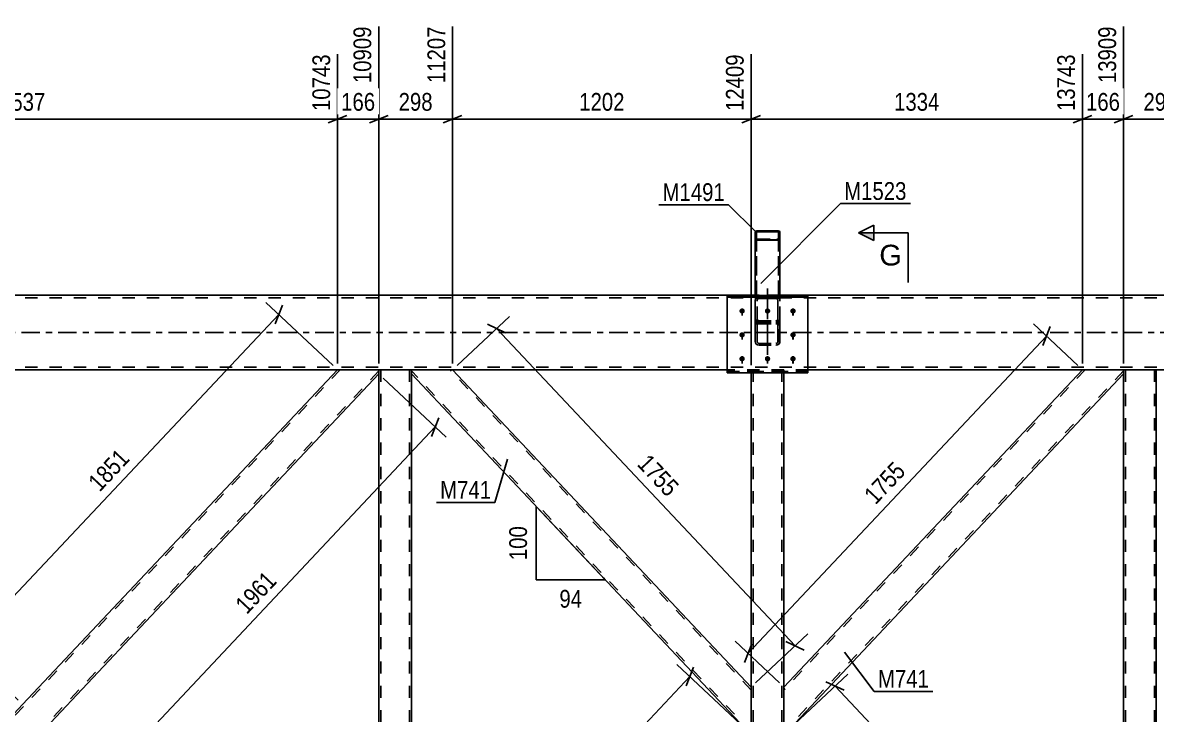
# Model space of a CAD drawing. Header units: millimetres. Extents: x -185 to 1004, y -593 to 248.
# Drawn here: x 360.9 to 543.5, y -61.5 to 49.9 of the extents above; entities that cross this region are included whole.
import ezdxf

# ---------------------------------------------------------------- set-up
doc = ezdxf.new("R2010")
doc.units = ezdxf.units.MM
doc.linetypes.add('DXK_LINE_DOT2', pattern=[3.9198, 1.9599, -1.9599])
doc.linetypes.add('DXK_LINE_DOT3', pattern=[5.9187, 2.979, -0.9799, 0.9799, -0.9799])
doc.styles.add('Arial', font='ARIAL.TTF', dxfattribs={"height": 0.2})
doc.styles.add('Arial Narrow', font='ARIALN.TTF', dxfattribs={"height": 0.2})

# ---------------------------------------------------------------- blocks, each defined once
blk = doc.blocks.new('Part-761544866-1408 - 1400')
at = {"color": 2, "linetype": 'Continuous'}
for p, q in [((478.9, 16.22), (478.94, 16.29)), ((478.9, 16.22), (478.9, 6)), ((478.94, 16.29), (479.04, 16.35)), ((479.04, 16.35), (479.2, 16.38)), ((479.2, 16.38), (479.38, 16.4)), ((479.38, 16.4), (482.42, 16.4)), ((482.42, 16.4), (482.61, 16.38)), ((482.61, 16.38), (482.76, 16.35)), ((482.76, 16.35), (482.87, 16.29)), ((482.87, 16.29), (482.9, 16.22)), ((482.9, 16.22), (482.9, 16.16))]:
    blk.add_line(p, q, dxfattribs=at)
at = {"color": 7, "linetype": 'DXK_LINE_DOT2'}
for p, q in [((478.94, 15.05), (478.9, 15.12)), ((479.04, 14.99), (478.94, 15.05)), ((479.2, 14.95), (479.04, 14.99)), ((479.16, 16.26), (479.14, 16.22)), ((479.14, 16.22), (479.14, 5.68)), ((479.14, 15.12), (479.16, 15.08)), ((479.21, 16.28), (479.16, 16.26)), ((479.16, 15.08), (479.21, 15.05)), ((479.38, 14.94), (479.2, 14.95)), ((479.29, 16.3), (479.21, 16.28)), ((479.21, 15.05), (479.29, 15.04)), ((479.38, 16.31), (479.29, 16.3)), ((479.29, 15.04), (479.38, 15.03)), ((479.38, 16.31), (482.42, 16.31)), ((479.38, 15.03), (482.42, 15.03)), ((479.38, 14.94), (482.42, 14.94)), ((482.51, 16.3), (482.42, 16.31)), ((482.42, 15.03), (482.51, 15.04)), ((482.61, 14.95), (482.42, 14.94)), ((482.59, 16.28), (482.51, 16.3)), ((482.51, 15.04), (482.59, 15.05)), ((482.64, 16.26), (482.59, 16.28)), ((482.59, 15.05), (482.64, 15.08)), ((482.76, 14.99), (482.61, 14.95)), ((482.66, 16.22), (482.64, 16.26)), ((482.64, 15.08), (482.66, 15.12)), ((482.66, 16.22), (482.66, 5.68)), ((482.87, 15.05), (482.76, 14.99)), ((482.9, 15.12), (482.87, 15.05)), ((482.9, 16.16), (482.9, 5.68)), ((482.9, 6), (478.9, 6)), ((478.9, 6), (478.9, 5.68)), ((478.9, 5.83), (479.14, 5.83)), ((478.9, 5.68), (478.94, 5.61)), ((478.94, 5.61), (479.04, 5.56)), ((479.04, 5.56), (479.2, 5.52)), ((479.16, 5.65), (479.14, 5.68)), ((479.21, 5.62), (479.16, 5.65)), ((479.2, 5.52), (479.38, 5.51)), ((479.29, 5.6), (479.21, 5.62)), ((479.38, 5.59), (479.29, 5.6)), ((479.38, 5.59), (482.42, 5.59)), ((479.38, 5.51), (482.42, 5.51)), ((482.51, 5.6), (482.42, 5.59)), ((482.42, 5.51), (482.61, 5.52)), ((482.59, 5.62), (482.51, 5.6)), ((482.64, 5.65), (482.59, 5.62)), ((482.61, 5.52), (482.76, 5.56)), ((482.66, 5.68), (482.64, 5.65)), ((482.66, 5.83), (482.9, 5.83)), ((482.76, 5.56), (482.87, 5.61)), ((482.87, 5.61), (482.9, 5.68))]:
    blk.add_line(p, q, dxfattribs=at)
blk = doc.blocks.new('Part-761544866-1407 - 1400')
at = {"color": 2, "linetype": 'Continuous'}
for p, q in [((478.94, 16.23), (478.9, 16.16)), ((478.9, 16.16), (478.9, 5.95)), ((478.9, 15.05), (478.94, 14.99)), ((479.04, 16.28), (478.94, 16.23)), ((478.94, 14.99), (479.04, 14.93)), ((479.2, 16.32), (479.04, 16.28)), ((479.04, 14.93), (479.2, 14.89)), ((479.14, 16.16), (479.16, 16.19)), ((479.14, 16.16), (479.14, 15.05)), ((479.16, 15.02), (479.14, 15.05)), ((479.16, 16.19), (479.21, 16.22)), ((479.21, 14.99), (479.16, 15.02)), ((479.38, 16.33), (479.2, 16.32)), ((479.2, 14.89), (479.38, 14.88)), ((479.21, 16.22), (479.29, 16.24)), ((479.29, 14.97), (479.21, 14.99)), ((479.29, 16.24), (479.38, 16.25)), ((479.38, 14.97), (479.29, 14.97)), ((479.38, 16.33), (482.42, 16.33)), ((479.38, 16.25), (482.42, 16.25)), ((479.38, 14.97), (482.42, 14.97)), ((479.38, 14.88), (482.42, 14.88)), ((482.61, 16.32), (482.42, 16.33)), ((482.42, 16.25), (482.52, 16.24)), ((482.52, 14.97), (482.42, 14.97)), ((482.42, 14.88), (482.61, 14.89)), ((482.52, 16.24), (482.59, 16.22)), ((482.59, 14.99), (482.52, 14.97)), ((482.59, 16.22), (482.65, 16.19)), ((482.65, 15.02), (482.59, 14.99)), ((482.76, 16.28), (482.61, 16.32)), ((482.61, 14.89), (482.76, 14.93)), ((482.65, 16.19), (482.66, 16.16)), ((482.66, 15.05), (482.65, 15.02)), ((482.66, 16.16), (482.66, 15.05)), ((482.87, 16.23), (482.76, 16.28)), ((482.76, 14.93), (482.87, 14.99)), ((482.9, 16.16), (482.87, 16.23)), ((482.87, 14.99), (482.9, 15.05)), ((482.9, 16.16), (482.9, 5.95))]:
    blk.add_line(p, q, dxfattribs=at)
at = {"color": 7, "linetype": 'DXK_LINE_DOT2'}
for p, q in [((479.14, 15.05), (479.14, 5.69)), ((482.66, 15.05), (482.66, 5.69)), ((482.9, 6), (478.9, 6)), ((478.9, 5.95), (478.9, 5.69)), ((478.9, 5.83), (479.14, 5.83)), ((478.94, 5.62), (478.9, 5.69)), ((479.04, 5.56), (478.94, 5.62)), ((479.2, 5.53), (479.04, 5.56)), ((479.14, 5.69), (479.16, 5.65)), ((479.16, 5.65), (479.21, 5.63)), ((479.38, 5.51), (479.2, 5.53)), ((479.21, 5.63), (479.29, 5.61)), ((479.29, 5.61), (479.38, 5.6)), ((479.38, 5.6), (482.42, 5.6)), ((482.42, 5.51), (479.38, 5.51)), ((482.42, 5.6), (482.52, 5.61)), ((482.61, 5.53), (482.42, 5.51)), ((482.52, 5.61), (482.59, 5.63)), ((482.59, 5.63), (482.65, 5.65)), ((482.76, 5.56), (482.61, 5.53)), ((482.65, 5.65), (482.66, 5.69)), ((482.66, 5.83), (482.9, 5.83)), ((482.87, 5.62), (482.76, 5.56)), ((482.9, 5.69), (482.87, 5.62)), ((482.9, 5.95), (482.9, 5.69))]:
    blk.add_line(p, q, dxfattribs=at)
blk = doc.blocks.new('Part-761544866-1669 - 1400')
at = {"color": 7, "linetype": 'DXK_LINE_DOT2'}
for p, q in [((412.07, -6), (303.54, -121.41)), ((418.26, -6.19), (309.73, -121.6)), ((418.26, -6), (411.64, -6)), ((360.9, -59.95), (357.28, -63.8)), ((364.53, -63.8), (360.9, -67.65)), ((310.17, -121.6), (303.54, -121.6))]:
    blk.add_line(p, q, dxfattribs=at)
at = {"color": 2, "linetype": 'Continuous'}
for p, q in [((411.64, -6), (360.9, -59.95)), ((418.26, -6.66), (364.53, -63.8)), ((418.26, -6.66), (418.26, -6)), ((357.28, -63.8), (303.54, -120.94)), ((360.9, -67.65), (310.17, -121.6)), ((303.54, -121.6), (303.54, -120.94))]:
    blk.add_line(p, q, dxfattribs=at)
blk = doc.blocks.new('Part-761544866-1704 - 1400')
at = {"color": 2, "linetype": 'Continuous'}
for p, q in [((423.54, -6.66), (423.54, -6)), ((423.54, -6.66), (477.28, -63.8)), ((478.26, -57.14), (430.17, -6)), ((478.26, -64.85), (478.26, -57.14))]:
    blk.add_line(p, q, dxfattribs=at)
at = {"color": 7, "linetype": 'DXK_LINE_DOT2'}
for p, q in [((430.17, -6), (423.54, -6)), ((478.26, -64.38), (423.54, -6.19)), ((478.26, -57.61), (429.73, -6)), ((478.26, -64.85), (477.28, -63.8)), ((478.26, -64.38), (478.26, -64.35))]:
    blk.add_line(p, q, dxfattribs=at)
blk = doc.blocks.new('Part-761544866-1769 - 1400')
at = {"color": 7, "linetype": 'DXK_LINE_DOT2'}
for p, q in [((423.54, -6), (418.26, -6)), ((418.26, -6.66), (418.26, -6)), ((418.58, -121.6), (418.58, -6)), ((423.22, -121.6), (423.22, -6)), ((423.54, -6.66), (423.54, -6)), ((418.26, -121.6), (418.26, -120.94)), ((423.54, -121.6), (418.26, -121.6)), ((423.54, -121.6), (423.54, -120.94))]:
    blk.add_line(p, q, dxfattribs=at)
at = {"color": 2, "linetype": 'Continuous'}
for p, q in [((418.26, -120.94), (418.26, -6.66)), ((423.54, -120.94), (423.54, -6.66))]:
    blk.add_line(p, q, dxfattribs=at)
blk = doc.blocks.new('Part-761544866-1874 - 1400')
at = {"color": 7, "linetype": 'DXK_LINE_DOT2'}
for p, q in [((919.9, 5.6), (-18.1, 5.6)), ((902.9, 6), (298.9, 6)), ((482.9, 6), (478.9, 6)), ((919.9, -5.6), (-18.1, -5.6)), ((487.41, -6), (474.41, -6))]:
    blk.add_line(p, q, dxfattribs=at)
at = {"color": 2, "linetype": 'Continuous'}
for p, q in [((478.9, 6), (302.9, 6)), ((658.9, 6), (482.9, 6)), ((474.41, -6), (307.4, -6)), ((654.4, -6), (487.41, -6))]:
    blk.add_line(p, q, dxfattribs=at)
at = {"color": 7, "linetype": 'DXK_LINE_DOT3'}
blk.add_line((-18.1, 0), (919.9, 0), dxfattribs=at)
blk = doc.blocks.new('Part-761544866-1975 - 1400')
at = {"color": 7, "linetype": 'DXK_LINE_DOT2'}
for p, q in [((543.54, -6), (538.26, -6)), ((538.26, -6.66), (538.26, -6)), ((538.58, -121.6), (538.58, -6)), ((543.22, -121.6), (543.22, -6)), ((543.54, -6.66), (543.54, -6)), ((538.26, -121.6), (538.26, -120.94)), ((543.54, -121.6), (538.26, -121.6)), ((543.54, -121.6), (543.54, -120.94))]:
    blk.add_line(p, q, dxfattribs=at)
at = {"color": 2, "linetype": 'Continuous'}
for p, q in [((538.26, -120.94), (538.26, -6.66)), ((543.54, -120.94), (543.54, -6.66))]:
    blk.add_line(p, q, dxfattribs=at)
blk = doc.blocks.new('Part-761544866-1980 - 1400')
at = {"color": 7, "linetype": 'DXK_LINE_DOT2'}
for p, q in [((483.54, -6), (478.26, -6)), ((478.26, -6.48), (478.26, -6)), ((478.58, -121.6), (478.58, -6)), ((483.22, -121.6), (483.22, -6)), ((483.54, -6.48), (483.54, -6)), ((478.26, -70.46), (478.26, -57.14)), ((483.54, -70.46), (483.54, -57.14)), ((483.54, -121.6), (478.26, -121.6))]:
    blk.add_line(p, q, dxfattribs=at)
at = {"color": 2, "linetype": 'Continuous'}
for p, q in [((478.26, -57.14), (478.26, -6.48)), ((483.54, -57.14), (483.54, -6.48)), ((478.26, -121.6), (478.26, -70.46)), ((483.54, -121.6), (483.54, -70.46))]:
    blk.add_line(p, q, dxfattribs=at)
blk = doc.blocks.new('Part-761544866-1981 - 1400')
at = {"color": 7, "linetype": 'DXK_LINE_DOT2'}
for p, q in [((479.3, 5.77), (479.54, 5.83)), ((479.54, 5.49), (479.42, 5.46)), ((479.54, 5.83), (482.26, 5.83)), ((479.54, 5.49), (482.26, 5.49)), ((482.26, 5.83), (482.51, 5.77)), ((482.39, 5.46), (482.26, 5.49)), ((478.9, 5.15), (478.95, 5.41)), ((478.9, 2.25), (478.9, 5.15)), ((478.9, 5.15), (478.91, 1.12)), ((479.25, 5.28), (479.22, 5.15)), ((479.22, 2.25), (479.22, 5.15)), ((479.23, 1.12), (479.22, 5.15)), ((482.58, 5.14), (482.56, 5.28)), ((482.58, 2.25), (482.58, 5.14)), ((482.59, 1.12), (482.58, 5.14)), ((482.86, 5.41), (482.9, 5.14)), ((482.9, 2.25), (482.9, 5.14)), ((482.91, 1.12), (482.9, 5.14)), ((478.91, -1.44), (478.9, 2.25)), ((478.95, 1.99), (478.9, 2.25)), ((479.22, 2.25), (479.23, -1.44)), ((479.22, 2.25), (479.25, 2.12)), ((479.42, 1.94), (479.54, 1.91)), ((479.54, 1.91), (482.26, 1.91)), ((482.26, 1.91), (482.39, 1.94)), ((482.56, 2.12), (482.58, 2.25)), ((482.58, 2.25), (482.59, -1.44)), ((482.9, 2.25), (482.86, 1.99)), ((482.9, 2.25), (482.91, -1.44)), ((478.95, 1.35), (478.91, 1.12)), ((478.91, 1.12), (478.91, -1.44)), ((479.09, 1.55), (478.95, 1.35)), ((479.3, 1.68), (479.09, 1.55)), ((479.23, 1.12), (479.25, 1.24)), ((479.23, -1.44), (479.23, 1.12)), ((479.25, 1.24), (479.32, 1.33)), ((479.55, 1.72), (479.3, 1.68)), ((479.54, 1.57), (479.3, 1.62)), ((479.32, 1.33), (479.42, 1.4)), ((479.42, 1.4), (479.55, 1.42)), ((479.54, 1.57), (482.26, 1.57)), ((479.55, 1.72), (482.27, 1.72)), ((479.55, 1.42), (482.27, 1.42)), ((482.51, 1.62), (482.26, 1.57)), ((482.51, 1.68), (482.27, 1.72)), ((482.27, 1.42), (482.39, 1.4)), ((482.39, 1.4), (482.49, 1.33)), ((482.49, 1.33), (482.56, 1.24)), ((482.72, 1.55), (482.51, 1.68)), ((482.56, 1.24), (482.59, 1.12)), ((482.59, -1.44), (482.59, 1.12)), ((482.86, 1.35), (482.72, 1.55)), ((482.91, 1.12), (482.86, 1.35)), ((482.91, -1.44), (482.91, 1.12)), ((478.91, -1.44), (478.95, -1.67)), ((478.95, -1.67), (479.09, -1.86)), ((479.25, -1.55), (479.23, -1.44)), ((479.32, -1.65), (479.25, -1.55)), ((479.42, -1.71), (479.32, -1.65)), ((479.55, -1.74), (479.42, -1.71)), ((479.55, -1.74), (482.27, -1.74)), ((482.39, -1.71), (482.27, -1.74)), ((482.49, -1.65), (482.39, -1.71)), ((482.56, -1.55), (482.49, -1.65)), ((482.59, -1.44), (482.56, -1.55)), ((482.72, -1.86), (482.86, -1.67)), ((482.86, -1.67), (482.91, -1.44)), ((479.09, -1.86), (479.3, -1.99)), ((479.3, -1.99), (479.55, -2.04)), ((479.55, -2.04), (482.27, -2.04)), ((482.27, -2.04), (482.51, -1.99)), ((482.51, -1.99), (482.72, -1.86))]:
    blk.add_line(p, q, dxfattribs=at)
at = {"color": 7, "linetype": 'DXK_LINE_DOT3'}
blk.add_line((480.9, 7.12), (480.91, -3.58), dxfattribs=at)
at = {"color": 7, "linetype": 'DXK_LINE_DOT2'}
for centre, radius, start, end in [((479.57, 5.17), 0.662, 114.3177, 159.2415), ((482.24, 5.17), 0.662, 20.7581, 65.6778), ((479.56, 5.16), 0.331, 114.3177, 159.2415), ((482.25, 5.16), 0.331, 20.7581, 65.6778), ((479.57, 2.22), 0.662, 200.7581, 245.6778), ((479.56, 2.24), 0.331, 200.7581, 245.6778), ((482.25, 2.24), 0.331, 294.3177, 339.2415), ((482.24, 2.22), 0.662, 294.3177, 339.2415)]:
    blk.add_arc(centre, radius, start, end, dxfattribs=at)
blk = doc.blocks.new('Part-761544866-1993 - 1400')
at = {"color": 7, "linetype": 'DXK_LINE_DOT2'}
for p, q in [((479.54, 5.83), (479.3, 5.77)), ((479.42, 5.46), (479.54, 5.49)), ((479.54, 5.83), (482.26, 5.83)), ((479.54, 5.49), (482.26, 5.49)), ((482.51, 5.77), (482.26, 5.83)), ((482.26, 5.49), (482.39, 5.46)), ((478.94, 5.35), (478.9, 5.14)), ((478.9, 1.12), (478.9, 5.14)), ((478.9, 5.14), (478.9, 2.25)), ((478.95, 5.41), (478.94, 5.35)), ((479.22, 5.14), (479.25, 5.28)), ((479.22, 1.12), (479.22, 5.14)), ((479.22, 2.25), (479.22, 5.14)), ((482.56, 5.28), (482.58, 5.14)), ((482.58, 5.14), (482.58, 1.12)), ((482.58, 2.25), (482.58, 5.14)), ((482.86, 5.35), (482.86, 5.41)), ((482.9, 5.14), (482.86, 5.35)), ((482.9, 1.12), (482.9, 5.14)), ((482.9, 2.25), (482.9, 5.14)), ((478.9, -1.44), (478.9, 2.25)), ((478.9, 2.25), (478.95, 1.99)), ((479.22, -1.44), (479.22, 2.25)), ((479.25, 2.12), (479.22, 2.25)), ((479.54, 1.91), (479.42, 1.94)), ((479.54, 1.91), (482.26, 1.91)), ((482.39, 1.94), (482.26, 1.91)), ((482.58, 2.25), (482.56, 2.12)), ((482.58, -1.44), (482.58, 2.25)), ((482.86, 1.99), (482.9, 2.25)), ((482.9, -1.44), (482.9, 2.25)), ((478.9, 1.12), (478.95, 1.35)), ((478.9, -1.44), (478.9, 1.12)), ((478.95, 1.35), (479.09, 1.55)), ((479.09, 1.55), (479.3, 1.68)), ((479.25, 1.24), (479.22, 1.12)), ((479.22, -1.44), (479.22, 1.12)), ((479.32, 1.33), (479.25, 1.24)), ((479.3, 1.68), (479.54, 1.72)), ((479.3, 1.62), (479.54, 1.57)), ((479.42, 1.4), (479.32, 1.33)), ((479.54, 1.42), (479.42, 1.4)), ((479.54, 1.72), (482.26, 1.72)), ((479.54, 1.57), (482.26, 1.57)), ((479.54, 1.42), (482.26, 1.42)), ((482.26, 1.72), (482.51, 1.68)), ((482.26, 1.57), (482.51, 1.62)), ((482.39, 1.4), (482.26, 1.42)), ((482.49, 1.33), (482.39, 1.4)), ((482.56, 1.24), (482.49, 1.33)), ((482.51, 1.68), (482.72, 1.55)), ((482.58, 1.12), (482.56, 1.24)), ((482.58, -1.44), (482.58, 1.12)), ((482.72, 1.55), (482.85, 1.35)), ((482.85, 1.35), (482.9, 1.12)), ((482.9, -1.44), (482.9, 1.12)), ((478.95, -1.67), (478.9, -1.44)), ((479.09, -1.86), (478.95, -1.67)), ((479.22, -1.44), (479.25, -1.55)), ((479.25, -1.55), (479.32, -1.65)), ((479.32, -1.65), (479.42, -1.71)), ((479.42, -1.71), (479.54, -1.74)), ((479.54, -1.74), (482.26, -1.74)), ((482.26, -1.74), (482.39, -1.71)), ((482.39, -1.71), (482.49, -1.65)), ((482.49, -1.65), (482.56, -1.55)), ((482.56, -1.55), (482.58, -1.44)), ((482.85, -1.67), (482.72, -1.86)), ((482.9, -1.44), (482.85, -1.67)), ((479.3, -1.99), (479.09, -1.86)), ((479.54, -2.04), (479.3, -1.99)), ((479.54, -2.04), (482.26, -2.04)), ((482.51, -1.99), (482.26, -2.04)), ((482.72, -1.86), (482.51, -1.99))]:
    blk.add_line(p, q, dxfattribs=at)
at = {"color": 7, "linetype": 'DXK_LINE_DOT3'}
blk.add_line((480.9, -3.58), (480.9, 7.12), dxfattribs=at)
at = {"color": 7, "linetype": 'DXK_LINE_DOT2'}
for centre, radius, start, end in [((479.57, 5.17), 0.662, 114.3213, 159.2418), ((482.24, 5.17), 0.662, 20.7585, 65.6814), ((479.56, 5.16), 0.331, 114.3213, 159.2418), ((482.25, 5.16), 0.331, 20.7585, 65.6814), ((479.57, 2.22), 0.662, 200.7585, 245.6814), ((479.56, 2.24), 0.331, 200.7585, 245.6814), ((482.25, 2.24), 0.331, 294.3213, 339.2418), ((482.24, 2.22), 0.662, 294.3213, 339.2418)]:
    blk.add_arc(centre, radius, start, end, dxfattribs=at)
blk = doc.blocks.new('Part-761544866-1998 - 1400')
at = {"color": 2, "linetype": 'Continuous'}
for p, q in [((487.41, 5.95), (474.41, 5.95)), ((474.41, 5.73), (474.41, 5.95)), ((487.41, 5.73), (474.41, 5.73)), ((474.41, -6.48), (474.41, 5.73)), ((487.41, 5.95), (487.41, 5.73)), ((487.41, 5.73), (487.41, -6.48)), ((487.41, -6.48), (474.41, -6.48))]:
    blk.add_line(p, q, dxfattribs=at)
at = {"color": 7, "linetype": 'DXK_LINE_DOT2'}
for p, q in [((474.41, -6.27), (474.41, 5.95)), ((487.41, -6.27), (487.41, 5.95)), ((487.41, -6.27), (474.41, -6.27)), ((474.41, -6.27), (474.41, -6.48)), ((487.41, -6.48), (487.41, -6.27))]:
    blk.add_line(p, q, dxfattribs=at)
blk = doc.blocks.new('Bolt-761544866-1999 - 1400')
at = {"linetype": 'Continuous'}
for points in [[(476.81, 3.89), (476.9, 3.88), (476.98, 3.85), (477.06, 3.81), (477.13, 3.75), (477.19, 3.68), (477.22, 3.6), (477.24, 3.52), (477.24, 3.43), (477.22, 3.35), (477.19, 3.27), (477.13, 3.2), (477.06, 3.14), (476.98, 3.1), (476.9, 3.07), (476.81, 3.06), (476.71, 3.07), (476.63, 3.1), (476.55, 3.14), (476.48, 3.2), (476.42, 3.27), (476.39, 3.35), (476.37, 3.43), (476.37, 3.52), (476.39, 3.6), (476.42, 3.68), (476.48, 3.75), (476.55, 3.81), (476.63, 3.85), (476.71, 3.88)], [(480.91, 3.89), (481, 3.88), (481.09, 3.85), (481.16, 3.81), (481.23, 3.75), (481.29, 3.68), (481.32, 3.6), (481.34, 3.52), (481.34, 3.43), (481.32, 3.35), (481.29, 3.27), (481.23, 3.2), (481.16, 3.14), (481.09, 3.1), (481, 3.07), (480.91, 3.06), (480.81, 3.07), (480.73, 3.1), (480.65, 3.14), (480.58, 3.2), (480.52, 3.27), (480.49, 3.35), (480.47, 3.43), (480.47, 3.52), (480.49, 3.6), (480.52, 3.68), (480.58, 3.75), (480.65, 3.81), (480.73, 3.85), (480.81, 3.88)], [(485.01, 3.89), (485.1, 3.88), (485.18, 3.85), (485.26, 3.81), (485.33, 3.75), (485.39, 3.68), (485.42, 3.6), (485.44, 3.52), (485.44, 3.43), (485.42, 3.35), (485.39, 3.27), (485.33, 3.2), (485.26, 3.14), (485.18, 3.1), (485.1, 3.07), (485.01, 3.06), (484.91, 3.07), (484.83, 3.1), (484.75, 3.14), (484.68, 3.2), (484.62, 3.27), (484.59, 3.35), (484.57, 3.43), (484.57, 3.52), (484.59, 3.6), (484.62, 3.68), (484.68, 3.75), (484.75, 3.81), (484.83, 3.85), (484.91, 3.88)], [(476.81, 0.04), (476.9, 0.03), (476.98, 0), (477.06, -0.04), (477.13, -0.1), (477.19, -0.17), (477.22, -0.25), (477.24, -0.33), (477.24, -0.42), (477.22, -0.5), (477.19, -0.58), (477.13, -0.65), (477.06, -0.71), (476.98, -0.75), (476.9, -0.78), (476.81, -0.79), (476.71, -0.78), (476.63, -0.75), (476.55, -0.71), (476.48, -0.65), (476.42, -0.58), (476.39, -0.5), (476.37, -0.42), (476.37, -0.33), (476.39, -0.25), (476.42, -0.17), (476.48, -0.1), (476.55, -0.04), (476.63, 0), (476.71, 0.03)], [(485.01, 0.04), (485.1, 0.03), (485.18, 0), (485.26, -0.04), (485.33, -0.1), (485.39, -0.17), (485.42, -0.25), (485.44, -0.33), (485.44, -0.42), (485.42, -0.5), (485.39, -0.58), (485.33, -0.65), (485.26, -0.71), (485.18, -0.75), (485.1, -0.78), (485.01, -0.79), (484.91, -0.78), (484.83, -0.75), (484.75, -0.71), (484.68, -0.65), (484.62, -0.58), (484.59, -0.5), (484.57, -0.42), (484.57, -0.33), (484.59, -0.25), (484.62, -0.17), (484.68, -0.1), (484.75, -0.04), (484.83, 0), (484.91, 0.03)], [(476.81, -3.82), (476.9, -3.82), (476.98, -3.85), (477.06, -3.89), (477.13, -3.95), (477.19, -4.02), (477.22, -4.1), (477.24, -4.19), (477.24, -4.27), (477.22, -4.36), (477.19, -4.44), (477.13, -4.51), (477.06, -4.56), (476.98, -4.61), (476.9, -4.63), (476.81, -4.64), (476.71, -4.63), (476.63, -4.61), (476.55, -4.56), (476.48, -4.51), (476.42, -4.44), (476.39, -4.36), (476.37, -4.27), (476.37, -4.19), (476.39, -4.1), (476.42, -4.02), (476.48, -3.95), (476.55, -3.89), (476.63, -3.85), (476.71, -3.82)], [(480.91, -3.82), (481, -3.82), (481.08, -3.85), (481.16, -3.89), (481.23, -3.95), (481.29, -4.02), (481.32, -4.1), (481.34, -4.19), (481.34, -4.27), (481.32, -4.36), (481.29, -4.44), (481.23, -4.51), (481.16, -4.56), (481.08, -4.61), (481, -4.63), (480.91, -4.64), (480.81, -4.63), (480.73, -4.61), (480.65, -4.56), (480.58, -4.51), (480.52, -4.44), (480.49, -4.36), (480.47, -4.27), (480.47, -4.19), (480.49, -4.1), (480.52, -4.02), (480.58, -3.95), (480.65, -3.89), (480.73, -3.85), (480.81, -3.82)], [(485.01, -3.82), (485.1, -3.82), (485.18, -3.85), (485.26, -3.89), (485.33, -3.95), (485.39, -4.02), (485.42, -4.1), (485.44, -4.19), (485.44, -4.27), (485.42, -4.36), (485.39, -4.44), (485.33, -4.51), (485.26, -4.56), (485.18, -4.61), (485.1, -4.63), (485.01, -4.64), (484.91, -4.63), (484.83, -4.61), (484.75, -4.56), (484.68, -4.51), (484.62, -4.44), (484.59, -4.36), (484.57, -4.27), (484.57, -4.19), (484.59, -4.1), (484.62, -4.02), (484.68, -3.95), (484.75, -3.89), (484.83, -3.85), (484.91, -3.82)]]:
    blk.add_hatch(color=1, dxfattribs=at).paths.add_polyline_path(points)
at = {"color": 1, "linetype": 'Continuous'}
for p, q in [((476.81, 3.87), (476.81, 2.74)), ((480.91, 3.87), (480.91, 2.74)), ((485.01, 3.87), (485.01, 2.74)), ((476.81, 0.02), (476.81, -1.12)), ((485.01, 0.02), (485.01, -1.12)), ((476.81, -3.83), (476.81, -4.97)), ((480.91, -3.83), (480.91, -4.97)), ((485.01, -3.83), (485.01, -4.97))]:
    blk.add_line(p, q, dxfattribs=at)
blk = doc.blocks.new('Part-761544866-2002 - 1400')
at = {"color": 7, "linetype": 'DXK_LINE_DOT2'}
for p, q in [((487.4, 5.95), (474.4, 5.95)), ((474.4, 5.95), (474.4, 5.73)), ((474.4, -6), (474.4, 5.95)), ((487.4, 5.73), (474.4, 5.73)), ((474.4, 5.73), (474.4, -6.48)), ((487.4, 5.73), (487.4, 5.95)), ((487.4, 5.95), (487.4, -6.27)), ((487.4, -6.48), (487.4, 5.73)), ((474.41, -6.27), (487.4, -6.27)), ((474.41, -6.48), (487.4, -6.48)), ((487.4, -6.27), (487.4, -6.48))]:
    blk.add_line(p, q, dxfattribs=at)
at = {"color": 2, "linetype": 'Continuous'}
for p, q in [((474.4, -6.27), (474.4, -6)), ((474.4, -6.27), (474.41, -6.27)), ((474.4, -6.48), (474.4, -6.27)), ((474.4, -6.48), (474.41, -6.48))]:
    blk.add_line(p, q, dxfattribs=at)
blk = doc.blocks.new('Bolt-761544866-2003 - 1400')
at = {"color": 1, "linetype": 'DXK_LINE_DOT2'}
for p, q in [((476.8, 3.87), (476.8, 2.74)), ((480.9, 3.87), (480.9, 2.74)), ((485, 3.87), (485, 2.74)), ((476.8, 0.02), (476.8, -1.12)), ((485, 0.02), (485, -1.12)), ((476.8, -3.83), (476.8, -4.97)), ((480.9, -3.83), (480.9, -4.97)), ((485, -3.83), (485, -4.97))]:
    blk.add_line(p, q, dxfattribs=at)
blk = doc.blocks.new('Part-761544866-2044 - 1400')
at = {"color": 2, "linetype": 'Continuous'}
for p, q in [((531.63, -6), (483.54, -57.14)), ((538.26, -6.66), (484.53, -63.8)), ((538.26, -6.66), (538.26, -6)), ((483.54, -63.91), (483.54, -57.14)), ((483.54, -64.84), (483.54, -63.91))]:
    blk.add_line(p, q, dxfattribs=at)
at = {"color": 7, "linetype": 'DXK_LINE_DOT2'}
for p, q in [((532.07, -6), (483.54, -57.6)), ((538.26, -6.19), (483.54, -64.38)), ((538.26, -6), (531.63, -6)), ((484.53, -63.8), (483.54, -64.84)), ((483.54, -64.77), (483.54, -63.91)), ((483.54, -64.38), (483.54, -64.34))]:
    blk.add_line(p, q, dxfattribs=at)
blk = doc.blocks.new('StraightDimension-761544866-7209 - 1400')
at = {"color": 7, "linetype": 'Continuous'}
for p, q in [((310.17, -5), (310.17, 47.52)), ((411.64, -5), (411.64, 44.85)), ((311.67, 35), (308.67, 33.8)), ((410.14, 33.8), (413.14, 35)), ((310.17, 34.4), (411.64, 34.4))]:
    blk.add_line(p, q, dxfattribs=at)
at = {"color": 0, "linetype": 'Continuous'}
blk.add_wipeout([(411.04, 45.45), (406.84, 45.45), (406.84, 35.1), (411.04, 35.1)], dxfattribs=at)
at = {"color": 0}
blk.add_wipeout([(365.16, 35.15), (365.16, 39.35), (356.65, 39.35), (356.65, 35.15)], dxfattribs=at)
at = {"color": 3, "linetype": 'Continuous', "style": 'Arial Narrow'}
blk.add_text('10743', height=2.863, rotation=90.0002, dxfattribs=at).set_placement((410.44, 35.7))
at = {"color": 3, "style": 'Arial Narrow'}
blk.add_text('2537', height=2.863, dxfattribs=at).set_placement((357.25, 35.75))
blk = doc.blocks.new('StraightDimension-761544866-7207 - 1400')
at = {"color": 7, "linetype": 'Continuous'}
for p, q in [((418.26, -5), (418.26, 49.35)), ((430.17, -5), (430.17, 49.35)), ((416.76, 33.8), (419.76, 35)), ((431.67, 35), (428.67, 33.8)), ((418.26, 34.4), (430.17, 34.4))]:
    blk.add_line(p, q, dxfattribs=at)
at = {"color": 0}
blk.add_wipeout([(427.56, 35.15), (427.56, 39.35), (420.87, 39.35), (420.87, 35.15)], dxfattribs=at)
at = {"color": 3, "style": 'Arial Narrow'}
blk.add_text('298', height=2.863, dxfattribs=at).set_placement((421.47, 35.75))
at = {"color": 0, "linetype": 'Continuous'}
blk.add_wipeout([(429.57, 49.95), (425.37, 49.95), (425.37, 39.6), (429.57, 39.6)], dxfattribs=at)
at = {"color": 3, "linetype": 'Continuous', "style": 'Arial Narrow'}
blk.add_text('11207', height=2.863, rotation=90.0002, dxfattribs=at).set_placement((428.97, 40.2))
blk = doc.blocks.new('StraightDimension-761544866-2809 - 1400')
at = {"color": 7, "linetype": 'Continuous'}
for p, q in [((476.55, -63.11), (466.31, -53.49)), ((467.8, -56.95), (468.98, -53.94)), ((414.66, -112.58), (468.39, -55.44)), ((422.81, -120.25), (412.58, -110.63)), ((415.25, -111.08), (414.06, -114.09))]:
    blk.add_line(p, q, dxfattribs=at)
at = {"color": 0}
blk.add_wipeout([(443.89, -80.4), (440.83, -77.52), (435, -83.72), (438.06, -86.6)], dxfattribs=at)
at = {"color": 3, "style": 'Arial Narrow'}
blk.add_text('1961', height=2.863, rotation=46.7591, dxfattribs=at).set_placement((438.03, -85.75))
blk = doc.blocks.new('AngleDimension-761544866-22600 - 1400')
at = {"color": 7, "linetype": 'Continuous'}
for p, q in [((443.65, -28.04), (454.74, -39.84)), ((443.65, -28.04), (443.65, -39.84)), ((443.65, -39.84), (454.74, -39.84)), ((454.47, -39.55), (454.74, -39.84))]:
    blk.add_line(p, q, dxfattribs=at)
at = {"color": 0}
for points in [[(442.75, -30.6), (438.55, -30.6), (438.55, -37.28), (442.75, -37.28)], [(451.62, -44.94), (451.62, -40.74), (446.77, -40.74), (446.77, -44.94)]]:
    blk.add_wipeout(points, dxfattribs=at)
at = {"color": 3, "style": 'Arial Narrow'}
blk.add_text('100', height=2.863, rotation=90.0002, dxfattribs=at).set_placement((442.15, -36.68))
blk.add_text('94', height=2.863, dxfattribs=at).set_placement((447.37, -44.34))
blk = doc.blocks.new('StraightDimension-761544866-2588 - 1400')
at = {"color": 7, "linetype": 'Continuous'}
for p, q in [((530.91, -5.31), (523.77, 1.39)), ((525.26, -2.06), (526.44, 0.95)), ((477.76, -51.69), (525.85, -0.56)), ((482.82, -56.45), (475.68, -49.74)), ((478.35, -50.19), (477.17, -53.2))]:
    blk.add_line(p, q, dxfattribs=at)
at = {"color": 0}
blk.add_wipeout([(504.17, -22.51), (501.11, -19.63), (495.28, -25.84), (498.34, -28.71)], dxfattribs=at)
at = {"color": 3, "style": 'Arial Narrow'}
blk.add_text('1755', height=2.863, rotation=46.7591, dxfattribs=at).set_placement((498.31, -27.86))
blk = doc.blocks.new('StraightDimension-761544866-3316 - 1400')
at = {"color": 7, "linetype": 'Continuous'}
for p, q in [((418.99, -7.35), (429.11, -16.87)), ((426.78, -16.73), (427.96, -13.72)), ((373.63, -72.36), (427.37, -15.22)), ((365.25, -64.49), (375.38, -74.01)), ((374.22, -70.86), (373.04, -73.87))]:
    blk.add_line(p, q, dxfattribs=at)
at = {"color": 0}
blk.add_wipeout([(402.87, -40.18), (399.81, -37.3), (393.98, -43.5), (397.04, -46.38)], dxfattribs=at)
at = {"color": 3, "style": 'Arial Narrow'}
blk.add_text('1961', height=2.863, rotation=46.7591, dxfattribs=at).set_placement((397.01, -45.53))
blk = doc.blocks.new('StraightDimension-761544866-3331 - 1400')
at = {"color": 7, "linetype": 'Continuous'}
for p, q in [((410.91, -5.31), (400.08, 4.87)), ((401.57, 1.41), (402.75, 4.42)), ((351.42, -51.03), (402.16, 2.92)), ((360.17, -59.26), (349.35, -49.08)), ((352.01, -49.53), (350.83, -52.54))]:
    blk.add_line(p, q, dxfattribs=at)
at = {"color": 0}
blk.add_wipeout([(379.16, -20.44), (376.1, -17.57), (370.27, -23.77), (373.33, -26.64)], dxfattribs=at)
at = {"color": 3, "style": 'Arial Narrow'}
blk.add_text('1851', height=2.863, rotation=46.7591, dxfattribs=at).set_placement((373.3, -25.8))
blk = doc.blocks.new('StraightDimension-761544866-3400 - 1400')
at = {"color": 7, "linetype": 'Continuous'}
for p, q in [((430.9, -5.31), (439.31, 2.6)), ((438.7, -0.03), (435.77, 1.33)), ((437.24, 0.65), (485.33, -50.49)), ((478.99, -56.46), (487.41, -48.54)), ((483.87, -49.81), (486.8, -51.18))]:
    blk.add_line(p, q, dxfattribs=at)
at = {"color": 0}
blk.add_wipeout([(464.75, -27.51), (467.81, -24.63), (461.98, -18.43), (458.92, -21.31)], dxfattribs=at)
at = {"color": 3, "style": 'Arial Narrow'}
blk.add_text('1755', height=2.863, rotation=-46.7591, dxfattribs=at).set_placement((459.76, -21.33))
blk = doc.blocks.new('StraightDimension-761544866-7203 - 1400')
at = {"color": 7, "linetype": 'Continuous'}
for p, q in [((538.26, -5), (538.26, 49.35)), ((550.17, -5), (550.17, 49.35)), ((536.76, 33.8), (539.76, 35)), ((551.67, 35), (548.67, 33.8)), ((538.26, 34.4), (550.17, 34.4))]:
    blk.add_line(p, q, dxfattribs=at)
at = {"color": 0}
blk.add_wipeout([(547.56, 35.15), (547.56, 39.35), (540.87, 39.35), (540.87, 35.15)], dxfattribs=at)
at = {"color": 3, "style": 'Arial Narrow'}
blk.add_text('298', height=2.863, dxfattribs=at).set_placement((541.47, 35.75))
at = {"color": 0, "linetype": 'Continuous'}
blk.add_wipeout([(549.57, 49.95), (545.37, 49.95), (545.37, 39.6), (549.57, 39.6)], dxfattribs=at)
at = {"color": 3, "linetype": 'Continuous', "style": 'Arial Narrow'}
blk.add_text('14207', height=2.863, rotation=90.0002, dxfattribs=at).set_placement((548.97, 40.2))
blk = doc.blocks.new('StraightDimension-761544866-7204 - 1400')
at = {"color": 7, "linetype": 'Continuous'}
for p, q in [((538.26, -5), (538.26, 49.35)), ((531.63, -5), (531.63, 44.85)), ((530.13, 33.8), (533.13, 35)), ((539.76, 35), (536.76, 33.8)), ((531.63, 34.4), (538.26, 34.4))]:
    blk.add_line(p, q, dxfattribs=at)
at = {"color": 0}
blk.add_wipeout([(538.29, 35.15), (538.29, 39.35), (531.61, 39.35), (531.61, 35.15)], dxfattribs=at)
at = {"color": 3, "style": 'Arial Narrow'}
blk.add_text('166', height=2.863, dxfattribs=at).set_placement((532.21, 35.75))
at = {"color": 0, "linetype": 'Continuous'}
blk.add_wipeout([(537.66, 49.95), (533.46, 49.95), (533.46, 39.6), (537.66, 39.6)], dxfattribs=at)
at = {"color": 3, "linetype": 'Continuous', "style": 'Arial Narrow'}
blk.add_text('13909', height=2.863, rotation=90.0002, dxfattribs=at).set_placement((537.06, 40.2))
blk = doc.blocks.new('StraightDimension-761544866-7205 - 1400')
at = {"color": 7, "linetype": 'Continuous'}
for p, q in [((478.26, -5.27), (478.26, 44.85)), ((531.63, -5), (531.63, 44.85)), ((479.76, 35), (476.76, 33.8)), ((530.13, 33.8), (533.13, 35)), ((478.26, 34.4), (531.63, 34.4))]:
    blk.add_line(p, q, dxfattribs=at)
at = {"color": 0, "linetype": 'Continuous'}
blk.add_wipeout([(531.03, 45.45), (526.83, 45.45), (526.83, 35.1), (531.03, 35.1)], dxfattribs=at)
at = {"color": 0}
blk.add_wipeout([(509.21, 35.15), (509.21, 39.35), (500.69, 39.35), (500.69, 35.15)], dxfattribs=at)
at = {"color": 3, "linetype": 'Continuous', "style": 'Arial Narrow'}
blk.add_text('13743', height=2.863, rotation=90.0002, dxfattribs=at).set_placement((530.43, 35.7))
at = {"color": 3, "style": 'Arial Narrow'}
blk.add_text('1334', height=2.863, dxfattribs=at).set_placement((501.29, 35.75))
blk = doc.blocks.new('StraightDimension-761544866-7206 - 1400')
at = {"color": 7, "linetype": 'Continuous'}
for p, q in [((430.17, -5), (430.17, 49.35)), ((478.26, -5.27), (478.26, 44.85)), ((431.67, 35), (428.67, 33.8)), ((476.76, 33.8), (479.76, 35)), ((430.17, 34.4), (478.26, 34.4))]:
    blk.add_line(p, q, dxfattribs=at)
at = {"color": 0, "linetype": 'Continuous'}
blk.add_wipeout([(477.66, 45.45), (473.46, 45.45), (473.46, 35.1), (477.66, 35.1)], dxfattribs=at)
at = {"color": 0}
blk.add_wipeout([(458.47, 35.15), (458.47, 39.35), (449.96, 39.35), (449.96, 35.15)], dxfattribs=at)
at = {"color": 3, "linetype": 'Continuous', "style": 'Arial Narrow'}
blk.add_text('12409', height=2.863, rotation=90.0002, dxfattribs=at).set_placement((477.06, 35.7))
at = {"color": 3, "style": 'Arial Narrow'}
blk.add_text('1202', height=2.863, dxfattribs=at).set_placement((450.56, 35.75))
blk = doc.blocks.new('StraightDimension-761544866-7208 - 1400')
at = {"color": 7, "linetype": 'Continuous'}
for p, q in [((418.26, -5), (418.26, 49.35)), ((411.64, -5), (411.64, 44.85)), ((410.14, 33.8), (413.14, 35)), ((419.76, 35), (416.76, 33.8)), ((411.64, 34.4), (418.26, 34.4))]:
    blk.add_line(p, q, dxfattribs=at)
at = {"color": 0}
blk.add_wipeout([(418.29, 35.15), (418.29, 39.35), (411.61, 39.35), (411.61, 35.15)], dxfattribs=at)
at = {"color": 3, "style": 'Arial Narrow'}
blk.add_text('166', height=2.863, dxfattribs=at).set_placement((412.21, 35.75))
at = {"color": 0, "linetype": 'Continuous'}
blk.add_wipeout([(417.66, 49.95), (413.46, 49.95), (413.46, 39.6), (417.66, 39.6)], dxfattribs=at)
at = {"color": 3, "linetype": 'Continuous', "style": 'Arial Narrow'}
blk.add_text('10909', height=2.863, rotation=90.0002, dxfattribs=at).set_placement((417.06, 40.2))
blk = doc.blocks.new('StraightDimension-761544866-22616 - 1400')
at = {"color": 7, "linetype": 'Continuous'}
for p, q in [((485.25, -63.11), (493.85, -55.03)), ((493.24, -57.66), (490.31, -56.3)), ((491.78, -56.98), (545.51, -114.12)), ((538.99, -120.25), (547.59, -112.17)), ((544.05, -113.44), (546.98, -114.8))]:
    blk.add_line(p, q, dxfattribs=at)
at = {"color": 0}
blk.add_wipeout([(522.11, -88.14), (525.17, -85.26), (519.34, -79.06), (516.28, -81.93)], dxfattribs=at)
at = {"color": 3, "style": 'Arial Narrow'}
blk.add_text('1961', height=2.863, rotation=-46.7591, dxfattribs=at).set_placement((517.12, -81.96))
blk = doc.blocks.new('SectionMark-761544866-29987 - 1400')
at = {"color": 6, "linetype": 'Continuous'}
for p, q in [((495.54, 16.06), (498.04, 17.31)), ((503.54, 16.06), (495.54, 16.06)), ((503.54, 16.06), (503.54, 8.06)), ((503.54, -145.33), (503.54, -137.33)), ((503.54, -145.33), (495.54, -145.33)), ((498.04, -146.58), (495.54, -145.33))]:
    blk.add_line(p, q, dxfattribs=at)
at = {"color": 0, "linetype": 'Continuous'}
for points in [[(502.54, 10.81), (502.54, 14.31), (498.91, 14.31), (498.91, 10.81)], [(502.54, -143.58), (502.54, -140.08), (498.91, -140.08), (498.91, -143.58)]]:
    blk.add_wipeout(points, dxfattribs=at)
at = {"linetype": 'Continuous'}
for points in [[(498.04, 16.06), (498.04, 14.81), (495.54, 16.06)], [(498.04, -144.08), (498.04, -145.33), (495.54, -145.33)]]:
    blk.add_hatch(color=6, dxfattribs=at).paths.add_polyline_path(points)
at = {"color": 6, "linetype": 'Continuous'}
for p, q in [((498.04, 14.81), (498.04, 17.31)), ((495.54, 16.06), (498.04, 14.81)), ((495.54, -145.33), (498.04, -144.08)), ((498.04, -144.08), (498.04, -146.58))]:
    blk.add_line(p, q, dxfattribs=at)
at = {"color": 3, "linetype": 'Continuous', "style": 'Arial'}
for p in [(498.91, 10.81), (498.91, -143.58)]:
    blk.add_text('G', height=3.34, dxfattribs=at).set_placement(p)
blk = doc.blocks.new('Mark-761544866-1700 - 1400')
at = {"color": 0}
blk.add_wipeout([(436.39, -26.79), (436.39, -23.79), (428.16, -23.79), (428.16, -26.79)], dxfattribs=at)
blk.add_wipeout([(436.39, -26.79), (436.39, -23.79), (428.16, -23.79), (428.16, -26.79)], dxfattribs=at)
at = {"color": 30, "linetype": 'Continuous'}
for p in [(439.01, -20.42), (427.56, -27.39)]:
    blk.add_line(p, (436.99, -27.39), dxfattribs=at)
at = {"color": 3, "style": 'Arial Narrow'}
blk.add_text('M741', height=2.863, dxfattribs=at).set_placement((428.16, -26.79))
blk = doc.blocks.new('Mark-761544866-28850 - 1400')
at = {"color": 0}
blk.add_wipeout([(474.04, 21.2), (474.04, 24.2), (463.99, 24.2), (463.99, 21.2)], dxfattribs=at)
blk.add_wipeout([(474.04, 21.2), (474.04, 24.2), (463.99, 24.2), (463.99, 21.2)], dxfattribs=at)
at = {"color": 30, "linetype": 'Continuous'}
for p in [(463.39, 20.6), (478.95, 16.31)]:
    blk.add_line(p, (474.64, 20.6), dxfattribs=at)
at = {"color": 3, "style": 'Arial Narrow'}
blk.add_text('M1491', height=2.863, dxfattribs=at).set_placement((463.99, 21.2))
blk = doc.blocks.new('Mark-761544866-2040 - 1400')
at = {"color": 0}
blk.add_wipeout([(506.92, -57.24), (506.92, -54.24), (498.69, -54.24), (498.69, -57.24)], dxfattribs=at)
blk.add_wipeout([(506.92, -57.24), (506.92, -54.24), (498.69, -54.24), (498.69, -57.24)], dxfattribs=at)
at = {"color": 30, "linetype": 'Continuous'}
for p, q in [((493.31, -51.53), (498.09, -57.84)), ((498.09, -57.84), (507.52, -57.84))]:
    blk.add_line(p, q, dxfattribs=at)
at = {"color": 3, "style": 'Arial Narrow'}
blk.add_text('M741', height=2.863, dxfattribs=at).set_placement((498.69, -57.24))
blk = doc.blocks.new('Mark-761544866-28847 - 1400')
at = {"color": 0}
blk.add_wipeout([(503.31, 21.38), (503.31, 24.38), (493.25, 24.38), (493.25, 21.38)], dxfattribs=at)
blk.add_wipeout([(503.31, 21.38), (503.31, 24.38), (493.25, 24.38), (493.25, 21.38)], dxfattribs=at)
at = {"color": 30, "linetype": 'Continuous'}
for p, q in [((479.8, 7.92), (492.65, 20.78)), ((492.65, 20.78), (503.91, 20.78))]:
    blk.add_line(p, q, dxfattribs=at)
at = {"color": 3, "style": 'Arial Narrow'}
blk.add_text('M1523', height=2.863, dxfattribs=at).set_placement((493.25, 21.38))

msp = doc.modelspace()

# ---------------------------------------------------------------- block references
for name in ['Part-761544866-1408 - 1400', 'Part-761544866-1407 - 1400', 'Part-761544866-1874 - 1400', 'Part-761544866-2002 - 1400', 'Part-761544866-1998 - 1400', 'Part-761544866-1981 - 1400', 'Part-761544866-1993 - 1400', 'Bolt-761544866-1999 - 1400', 'Bolt-761544866-2003 - 1400', 'Part-761544866-1669 - 1400', 'Part-761544866-1769 - 1400', 'Part-761544866-1704 - 1400', 'Part-761544866-1980 - 1400', 'Part-761544866-2044 - 1400', 'Part-761544866-1975 - 1400']:
    msp.add_blockref(name, (0, 0))

# ---------------------------------------------------------------- next in the draw order: block references
for name in ['StraightDimension-761544866-7207 - 1400', 'StraightDimension-761544866-7203 - 1400', 'StraightDimension-761544866-7209 - 1400', 'AngleDimension-761544866-22600 - 1400', 'StraightDimension-761544866-2809 - 1400']:
    msp.add_blockref(name, (0, 0))

# ---------------------------------------------------------------- next in the draw order: block references
for name in ['StraightDimension-761544866-2588 - 1400', 'StraightDimension-761544866-3316 - 1400']:
    msp.add_blockref(name, (0, 0))

# ---------------------------------------------------------------- next in the draw order: block references
for name in ['StraightDimension-761544866-7204 - 1400', 'StraightDimension-761544866-3331 - 1400', 'StraightDimension-761544866-3400 - 1400']:
    msp.add_blockref(name, (0, 0))

# ---------------------------------------------------------------- next in the draw order: block references
for name in ['StraightDimension-761544866-7208 - 1400', 'StraightDimension-761544866-7205 - 1400', 'Mark-761544866-1700 - 1400', 'StraightDimension-761544866-22616 - 1400']:
    msp.add_blockref(name, (0, 0))

# ---------------------------------------------------------------- next in the draw order: block references
for name in ['StraightDimension-761544866-7206 - 1400', 'SectionMark-761544866-29987 - 1400']:
    msp.add_blockref(name, (0, 0))

# ---------------------------------------------------------------- next in the draw order: block references
for name in ['Mark-761544866-28850 - 1400', 'Mark-761544866-2040 - 1400']:
    msp.add_blockref(name, (0, 0))

# ---------------------------------------------------------------- next in the draw order: block references
msp.add_blockref('Mark-761544866-28847 - 1400', (0, 0))

doc.saveas('drawing.dxf')
